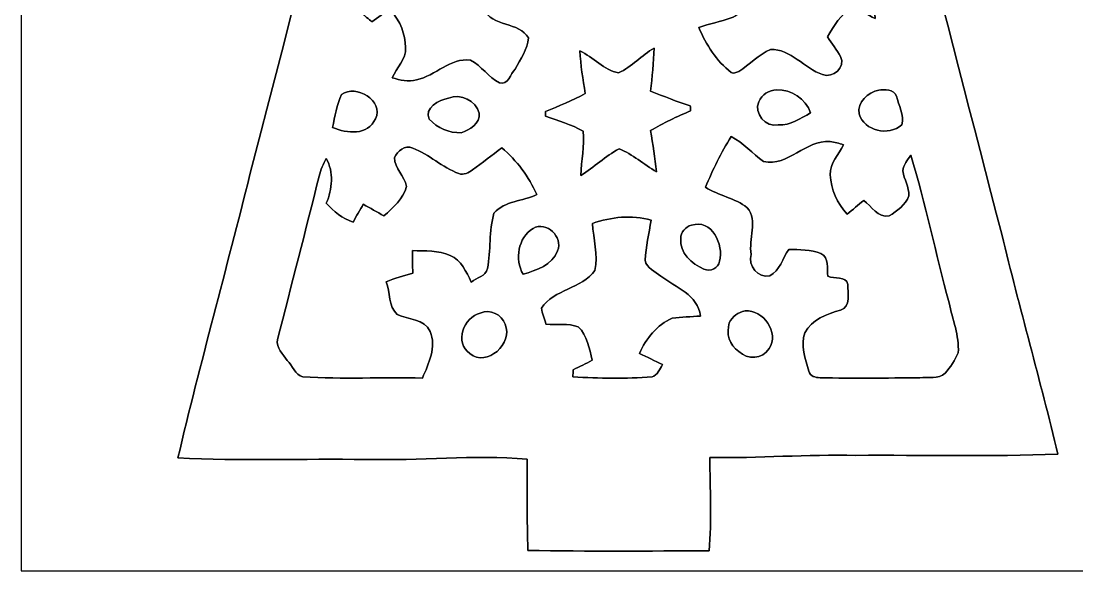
# Model space of a CAD drawing. Header units: centimetres. Extents: x -16.8 to 16.8, y -16.7 to 16.7.
# Drawn here: x -16.77 to 1.92, y -16.67 to -6.93 of the extents above; entities that cross this region are included whole.
import ezdxf

# ---------------------------------------------------------------- set-up
doc = ezdxf.new("R2010")
doc.units = ezdxf.units.CM
doc.header["$MEASUREMENT"] = 0
doc.layers.add('Layer 1', color=7, linetype='Continuous')

msp = doc.modelspace()

# ---------------------------------------------------------------- linework, layer by layer
at = {"layer": 'Layer 1', "color": 7}
for points, knots in [([(-16.77458, 16.66875), (-16.77458, 16.66875), (16.77458, 16.66875), (16.77458, 16.66875), (16.77458, 16.66875), (16.77458, 16.66875), (16.77458, -16.66875), (16.77458, -16.66875), (16.77458, -16.66875), (16.77458, -16.66875), (-16.77458, -16.66875), (-16.77458, -16.66875), (-16.77458, -16.66875), (-16.77458, -16.66875), (-16.77458, 16.66875), (-16.77458, 16.66875), (-16.77458, 16.66875), (-16.77458, 16.66875), (-16.77458, 16.66875), (-16.77458, 16.66875)], [0, 0, 0, 0, 0.16666667, 0.16666667, 0.16666667, 0.16666667, 0.33333333, 0.33333333, 0.33333333, 0.33333333, 0.5, 0.5, 0.5, 0.5, 0.66666667, 0.66666667, 0.66666667, 0.66666667, 1, 1, 1, 1]), ([(-6.23111, 15.51093), (-6.28333, 15.34583), (-6.32495, 15.17756), (-6.36658, 15.00928), (-6.36658, 15.00928), (-8.48431, 6.79132), (-10.60027, -1.42699), (-12.72258, -9.64353), (-12.72258, -9.64353), (-13.14097, -11.31993), (-13.60135, -12.9861), (-13.99858, -14.66779), (-13.99858, -14.66779), (-12.89085, -14.726), (-11.78031, -14.67697), (-10.67153, -14.69425), (-10.67153, -14.69425), (-9.71938, -14.71789), (-8.76723, -14.60676), (-7.81579, -14.6872), (-7.81579, -14.6872), (-7.81332, -15.22624), (-7.81861, -15.76564), (-7.80309, -16.30504), (-7.80309, -16.30504), (-6.73276, -16.32726), (-5.66208, -16.3128), (-4.59176, -16.31456), (-4.59176, -16.31456), (-4.54978, -15.76352), (-4.578, -15.21143), (-4.58011, -14.66003), (-4.58011, -14.66003), (-3.71722, -14.67167), (-2.85609, -14.60288), (-1.99319, -14.62193), (-1.99319, -14.62193), (-0.80151, -14.61135), (0.39123, -14.6491), (1.58221, -14.59971), (1.58221, -14.59971), (1.26718, -13.29655), (0.90452, -12.00467), (0.58632, -10.70187), (0.58632, -10.70187), (-1.45415, -2.80247), (-3.48474, 5.0994), (-5.52097, 12.99986), (-5.52097, 12.99986), (-5.72064, 13.82995), (-5.96759, 14.64874), (-6.14151, 15.48483), (-6.14151, 15.48483), (-6.16409, 15.49153), (-6.20854, 15.50458), (-6.23111, 15.51093), (-6.23111, 15.51093), (-6.23111, 15.51093), (-6.23111, 15.51093), (-6.23111, 15.51093)], [0, 0, 0, 0, 0.0625, 0.0625, 0.0625, 0.0625, 0.125, 0.125, 0.125, 0.125, 0.1875, 0.1875, 0.1875, 0.1875, 0.25, 0.25, 0.25, 0.25, 0.3125, 0.3125, 0.3125, 0.3125, 0.375, 0.375, 0.375, 0.375, 0.4375, 0.4375, 0.4375, 0.4375, 0.5, 0.5, 0.5, 0.5, 0.5625, 0.5625, 0.5625, 0.5625, 0.625, 0.625, 0.625, 0.625, 0.6875, 0.6875, 0.6875, 0.6875, 0.75, 0.75, 0.75, 0.75, 0.8125, 0.8125, 0.8125, 0.8125, 0.875, 0.875, 0.875, 0.875, 1, 1, 1, 1]), ([(-9.912, -3.46992), (-9.84603, -3.51367), (-9.76559, -3.54683), (-9.72185, -3.61668), (-9.72185, -3.61668), (-9.58039, -3.89925), (-9.47984, -4.2104), (-9.47949, -4.52896), (-9.47949, -4.52896), (-9.55358, -4.79531), (-9.84603, -4.88174), (-10.05558, -5.01297), (-10.05558, -5.01297), (-10.23938, -5.11986), (-10.1854, -5.37422), (-10.14024, -5.54708), (-10.14024, -5.54708), (-10.02594, -5.57953), (-9.906, -5.59259), (-9.78888, -5.61375), (-9.78888, -5.61375), (-9.75113, -5.74428), (-9.77865, -5.95947), (-9.61637, -6.01909), (-9.61637, -6.01909), (-9.47914, -6.0766), (-9.27806, -6.13869), (-9.16975, -6.00251), (-9.16975, -6.00251), (-9.07556, -5.87587), (-9.00994, -5.73088), (-8.92951, -5.59576), (-8.92951, -5.59576), (-8.81415, -5.63562), (-8.62224, -5.64444), (-8.5792, -5.79049), (-8.5792, -5.79049), (-8.52946, -6.09494), (-8.59226, -6.40468), (-8.57462, -6.70983), (-8.57462, -6.70983), (-8.44621, -7.03968), (-7.95091, -6.92961), (-7.7911, -7.22348), (-7.7911, -7.22348), (-7.80909, -7.42491), (-7.93609, -7.60166), (-8.02887, -7.77699), (-8.02887, -7.77699), (-8.1086, -7.85812), (-8.15199, -8.06838), (-8.30298, -8.0204), (-8.30298, -8.0204), (-8.50336, -7.92833), (-8.62013, -7.71419), (-8.81768, -7.61718), (-8.81768, -7.61718), (-9.17822, -7.56779), (-9.43539, -7.89834), (-9.77159, -7.96502), (-9.77159, -7.96502), (-9.9187, -8.00629), (-10.06687, -7.97384), (-10.20692, -7.92868), (-10.20692, -7.92868), (-10.12049, -7.75123), (-9.95821, -7.60307), (-9.96738, -7.39069), (-9.96738, -7.39069), (-9.97867, -7.1628), (-10.05558, -6.91938), (-10.22279, -6.75816), (-10.22279, -6.75816), (-10.35826, -6.75605), (-10.45351, -6.87458), (-10.56464, -6.93596), (-10.56464, -6.93596), (-10.6112, -6.89751), (-10.70398, -6.82096), (-10.75055, -6.78251), (-10.75055, -6.78251), (-10.50502, -5.6702), (-10.19669, -4.57271), (-9.912, -3.46992)], [0, 0, 0, 0, 0.04545455, 0.04545455, 0.04545455, 0.04545455, 0.09090909, 0.09090909, 0.09090909, 0.09090909, 0.13636364, 0.13636364, 0.13636364, 0.13636364, 0.18181818, 0.18181818, 0.18181818, 0.18181818, 0.22727273, 0.22727273, 0.22727273, 0.22727273, 0.27272727, 0.27272727, 0.27272727, 0.27272727, 0.31818182, 0.31818182, 0.31818182, 0.31818182, 0.36363636, 0.36363636, 0.36363636, 0.36363636, 0.40909091, 0.40909091, 0.40909091, 0.40909091, 0.45454545, 0.45454545, 0.45454545, 0.45454545, 0.5, 0.5, 0.5, 0.5, 0.54545455, 0.54545455, 0.54545455, 0.54545455, 0.59090909, 0.59090909, 0.59090909, 0.59090909, 0.63636364, 0.63636364, 0.63636364, 0.63636364, 0.68181818, 0.68181818, 0.68181818, 0.68181818, 0.72727273, 0.72727273, 0.72727273, 0.72727273, 0.77272727, 0.77272727, 0.77272727, 0.77272727, 0.81818182, 0.81818182, 0.81818182, 0.81818182, 0.86363636, 0.86363636, 0.86363636, 0.86363636, 0.90909091, 0.90909091, 0.90909091, 0.90909091, 1, 1, 1, 1]), ([(-2.86209, -3.84669), (-2.82575, -3.66501), (-2.63137, -3.60398), (-2.49132, -3.51649), (-2.49132, -3.51649), (-2.23802, -4.42807), (-2.00836, -5.34599), (-1.77835, -6.26357), (-1.77835, -6.26357), (-1.7272, -6.46712), (-1.66123, -6.66997), (-1.65453, -6.88164), (-1.65453, -6.88164), (-1.79211, -6.81955), (-1.91064, -6.71266), (-2.06128, -6.68232), (-2.06128, -6.68232), (-2.26554, -6.80261), (-2.38125, -7.01005), (-2.49731, -7.20725), (-2.49731, -7.20725), (-2.41829, -7.32155), (-2.33751, -7.43338), (-2.2666, -7.55403), (-2.2666, -7.55403), (-2.17558, -7.74806), (-2.40136, -7.93785), (-2.58586, -7.87471), (-2.58586, -7.87471), (-2.91006, -7.76111), (-3.14572, -7.41751), (-3.50802, -7.42703), (-3.50802, -7.42703), (-3.71757, -7.52263), (-3.87491, -7.69937), (-4.07, -7.81826), (-4.07, -7.81826), (-4.1088, -7.83484), (-4.16243, -7.86694), (-4.20088, -7.83519), (-4.20088, -7.83519), (-4.46652, -7.63588), (-4.64361, -7.33954), (-4.7752, -7.03968), (-4.7752, -7.03968), (-4.58823, -6.9723), (-4.39138, -6.93561), (-4.20405, -6.86929), (-4.20405, -6.86929), (-4.09716, -6.83436), (-4.01073, -6.74053), (-3.99556, -6.62764), (-3.99556, -6.62764), (-3.95852, -6.33659), (-3.98851, -6.03885), (-3.91336, -5.7531), (-3.91336, -5.7531), (-3.88056, -5.62187), (-3.75144, -5.55801), (-3.6449, -5.49487), (-3.6449, -5.49487), (-3.55953, -5.63316), (-3.51861, -5.81872), (-3.36656, -5.90479), (-3.36656, -5.90479), (-3.13055, -6.07554), (-2.82116, -6.08542), (-2.54459, -6.03074), (-2.54459, -6.03074), (-2.56893, -5.91926), (-2.5968, -5.80884), (-2.62608, -5.69842), (-2.62608, -5.69842), (-2.49837, -5.63245), (-2.30858, -5.62363), (-2.25072, -5.47335), (-2.25072, -5.47335), (-2.23908, -5.2772), (-2.25601, -5.08141), (-2.30293, -4.89162), (-2.30293, -4.89162), (-2.47191, -4.87116), (-2.69028, -4.90291), (-2.80247, -4.74274), (-2.80247, -4.74274), (-3.042, -4.50144), (-2.93723, -4.13738), (-2.86209, -3.84669)], [0, 0, 0, 0, 0.04347826, 0.04347826, 0.04347826, 0.04347826, 0.08695652, 0.08695652, 0.08695652, 0.08695652, 0.13043478, 0.13043478, 0.13043478, 0.13043478, 0.17391304, 0.17391304, 0.17391304, 0.17391304, 0.2173913, 0.2173913, 0.2173913, 0.2173913, 0.26086957, 0.26086957, 0.26086957, 0.26086957, 0.30434783, 0.30434783, 0.30434783, 0.30434783, 0.34782609, 0.34782609, 0.34782609, 0.34782609, 0.39130435, 0.39130435, 0.39130435, 0.39130435, 0.43478261, 0.43478261, 0.43478261, 0.43478261, 0.47826087, 0.47826087, 0.47826087, 0.47826087, 0.52173913, 0.52173913, 0.52173913, 0.52173913, 0.56521739, 0.56521739, 0.56521739, 0.56521739, 0.60869565, 0.60869565, 0.60869565, 0.60869565, 0.65217391, 0.65217391, 0.65217391, 0.65217391, 0.69565217, 0.69565217, 0.69565217, 0.69565217, 0.73913043, 0.73913043, 0.73913043, 0.73913043, 0.7826087, 0.7826087, 0.7826087, 0.7826087, 0.82608696, 0.82608696, 0.82608696, 0.82608696, 0.86956522, 0.86956522, 0.86956522, 0.86956522, 0.91304348, 0.91304348, 0.91304348, 0.91304348, 1, 1, 1, 1]), ([(-6.19619, -7.8419), (-5.96194, -7.73818), (-5.78697, -7.53075), (-5.56507, -7.40304), (-5.56507, -7.40304), (-5.58094, -7.65845), (-5.6007, -7.91422), (-5.62857, -8.16892), (-5.62857, -8.16892), (-5.39644, -8.25853), (-5.16467, -8.35237), (-4.92654, -8.42716), (-4.92654, -8.42716), (-4.92548, -8.44938), (-4.92301, -8.49348), (-4.9216, -8.5157), (-4.9216, -8.5157), (-5.16361, -8.62013), (-5.4035, -8.73054), (-5.62963, -8.86672), (-5.62963, -8.86672), (-5.588, -9.10837), (-5.54955, -9.35108), (-5.52521, -9.59591), (-5.52521, -9.59591), (-5.74816, -9.46609), (-5.94678, -9.28229), (-6.18878, -9.19057), (-6.18878, -9.19057), (-6.43079, -9.32039), (-6.63222, -9.51159), (-6.86294, -9.65976), (-6.86294, -9.65976), (-6.85835, -9.398), (-6.79626, -9.138), (-6.82519, -8.87624), (-6.82519, -8.87624), (-7.03298, -8.757), (-7.26722, -8.69244), (-7.49194, -8.61236), (-7.49194, -8.61236), (-7.49229, -8.5912), (-7.49265, -8.54922), (-7.493, -8.52805), (-7.493, -8.52805), (-7.25276, -8.43174), (-7.01358, -8.3312), (-6.78603, -8.20773), (-6.78603, -8.20773), (-6.82625, -7.95726), (-6.86964, -7.70643), (-6.88022, -7.45314), (-6.88022, -7.45314), (-6.64528, -7.56391), (-6.45583, -7.79815), (-6.19619, -7.8419)], [0, 0, 0, 0, 0.06666667, 0.06666667, 0.06666667, 0.06666667, 0.13333333, 0.13333333, 0.13333333, 0.13333333, 0.2, 0.2, 0.2, 0.2, 0.26666667, 0.26666667, 0.26666667, 0.26666667, 0.33333333, 0.33333333, 0.33333333, 0.33333333, 0.4, 0.4, 0.4, 0.4, 0.46666667, 0.46666667, 0.46666667, 0.46666667, 0.53333333, 0.53333333, 0.53333333, 0.53333333, 0.6, 0.6, 0.6, 0.6, 0.66666667, 0.66666667, 0.66666667, 0.66666667, 0.73333333, 0.73333333, 0.73333333, 0.73333333, 0.8, 0.8, 0.8, 0.8, 0.86666667, 0.86666667, 0.86666667, 0.86666667, 1, 1, 1, 1]), ([(-11.10121, -8.22889), (-10.8525, -8.03522), (-10.34274, -8.33931), (-10.49937, -8.65505), (-10.49937, -8.65505), (-10.63625, -8.95526), (-11.00561, -8.92175), (-11.2589, -8.81204), (-11.2589, -8.81204), (-11.22221, -8.61519), (-11.18941, -8.40811), (-11.10121, -8.22889)], [0, 0, 0, 0, 0.25, 0.25, 0.25, 0.25, 0.5, 0.5, 0.5, 0.5, 1, 1, 1, 1]), ([(-9.20997, -8.28957), (-8.98984, -8.20279), (-8.72561, -8.33402), (-8.66316, -8.55874), (-8.66316, -8.55874), (-8.64482, -8.74077), (-8.83356, -8.85578), (-8.98313, -8.90305), (-8.98313, -8.90305), (-9.1948, -8.91328), (-9.40717, -8.81909), (-9.54723, -8.66387), (-9.54723, -8.66387), (-9.646, -8.46667), (-9.37189, -8.32097), (-9.20997, -8.28957)], [0, 0, 0, 0, 0.2, 0.2, 0.2, 0.2, 0.4, 0.4, 0.4, 0.4, 0.6, 0.6, 0.6, 0.6, 1, 1, 1, 1]), ([(-3.71228, -8.35484), (-3.66607, -8.22537), (-3.52989, -8.15375), (-3.39972, -8.14176), (-3.39972, -8.14176), (-3.13902, -8.13929), (-2.88255, -8.30121), (-2.79718, -8.55274), (-2.79718, -8.55274), (-2.97639, -8.64764), (-3.15383, -8.77852), (-3.36903, -8.76441), (-3.36903, -8.76441), (-3.5874, -8.81556), (-3.80929, -8.55804), (-3.71228, -8.35484)], [0, 0, 0, 0, 0.2, 0.2, 0.2, 0.2, 0.4, 0.4, 0.4, 0.4, 0.6, 0.6, 0.6, 0.6, 1, 1, 1, 1]), ([(-1.59068, -8.14776), (-1.49225, -8.14141), (-1.31621, -8.128), (-1.27706, -8.25429), (-1.27706, -8.25429), (-1.23613, -8.41693), (-1.13665, -8.58873), (-1.18357, -8.76088), (-1.18357, -8.76088), (-1.41464, -8.97678), (-1.84926, -8.87166), (-1.93851, -8.56827), (-1.93851, -8.56827), (-1.97803, -8.3566), (-1.77976, -8.19079), (-1.59068, -8.14776)], [0, 0, 0, 0, 0.2, 0.2, 0.2, 0.2, 0.4, 0.4, 0.4, 0.4, 0.6, 0.6, 0.6, 0.6, 1, 1, 1, 1]), ([(-10.16564, -9.34473), (-10.10426, -9.2329), (-9.98538, -9.11225), (-9.84109, -9.1754), (-9.84109, -9.1754), (-9.55005, -9.28934), (-9.31863, -9.51689), (-9.02547, -9.62766), (-9.02547, -9.62766), (-8.93904, -9.66188), (-8.85261, -9.6079), (-8.7817, -9.56275), (-8.7817, -9.56275), (-8.60601, -9.43539), (-8.43598, -9.30099), (-8.26276, -9.17116), (-8.26276, -9.17116), (-7.99783, -9.39588), (-7.78581, -9.68234), (-7.64469, -10.00019), (-7.64469, -10.00019), (-7.89199, -10.12049), (-8.21231, -10.10885), (-8.40281, -10.32792), (-8.40281, -10.32792), (-8.49524, -10.64472), (-8.45361, -10.98762), (-8.51958, -11.31041), (-8.51958, -11.31041), (-8.54498, -11.45046), (-8.71149, -11.47374), (-8.80533, -11.54994), (-8.80533, -11.54994), (-8.89353, -11.3725), (-8.98031, -11.16118), (-9.17646, -11.0804), (-9.17646, -11.0804), (-9.38495, -10.98444), (-9.62096, -11.00349), (-9.84391, -10.99044), (-9.84391, -10.99044), (-9.84356, -11.12379), (-9.8425, -11.25784), (-9.84179, -11.3919), (-9.84179, -11.3919), (-9.99984, -11.43706), (-10.15965, -11.47904), (-10.30993, -11.54712), (-10.30993, -11.54712), (-10.24184, -11.72951), (-10.27324, -11.98174), (-10.1159, -12.12215), (-10.1159, -12.12215), (-9.92188, -12.22093), (-9.63648, -12.19588), (-9.53276, -12.42624), (-9.53276, -12.42624), (-9.41458, -12.69859), (-9.56169, -12.99527), (-9.66788, -13.25069), (-9.66788, -13.25069), (-10.37414, -13.23305), (-11.08181, -13.27609), (-11.78666, -13.22881), (-11.78666, -13.22881), (-11.92283, -13.19001), (-11.97434, -13.03373), (-12.06359, -12.94059), (-12.06359, -12.94059), (-12.13273, -12.827), (-12.26538, -12.71446), (-12.23433, -12.56736), (-12.23433, -12.56736), (-11.98563, -11.60286), (-11.7408, -10.63696), (-11.49773, -9.67105), (-11.49773, -9.67105), (-11.47022, -9.56134), (-11.42577, -9.45691), (-11.37144, -9.35778), (-11.37144, -9.35778), (-11.23562, -9.60296), (-11.2649, -9.90247), (-11.37144, -10.15365), (-11.37144, -10.15365), (-11.23774, -10.29582), (-11.08745, -10.42846), (-10.89731, -10.48597), (-10.89731, -10.48597), (-10.83698, -10.38049), (-10.77807, -10.27501), (-10.71598, -10.17094), (-10.71598, -10.17094), (-10.59498, -10.24008), (-10.47327, -10.30852), (-10.35121, -10.37696), (-10.35121, -10.37696), (-10.18575, -10.23408), (-10.01113, -10.07181), (-9.94939, -9.85449), (-9.94939, -9.85449), (-9.9889, -9.67105), (-10.15824, -9.53911), (-10.16564, -9.34473)], [0, 0, 0, 0, 0.03703704, 0.03703704, 0.03703704, 0.03703704, 0.07407407, 0.07407407, 0.07407407, 0.07407407, 0.11111111, 0.11111111, 0.11111111, 0.11111111, 0.14814815, 0.14814815, 0.14814815, 0.14814815, 0.18518519, 0.18518519, 0.18518519, 0.18518519, 0.22222222, 0.22222222, 0.22222222, 0.22222222, 0.25925926, 0.25925926, 0.25925926, 0.25925926, 0.2962963, 0.2962963, 0.2962963, 0.2962963, 0.33333333, 0.33333333, 0.33333333, 0.33333333, 0.37037037, 0.37037037, 0.37037037, 0.37037037, 0.40740741, 0.40740741, 0.40740741, 0.40740741, 0.44444444, 0.44444444, 0.44444444, 0.44444444, 0.48148148, 0.48148148, 0.48148148, 0.48148148, 0.51851852, 0.51851852, 0.51851852, 0.51851852, 0.55555556, 0.55555556, 0.55555556, 0.55555556, 0.59259259, 0.59259259, 0.59259259, 0.59259259, 0.62962963, 0.62962963, 0.62962963, 0.62962963, 0.66666667, 0.66666667, 0.66666667, 0.66666667, 0.7037037, 0.7037037, 0.7037037, 0.7037037, 0.74074074, 0.74074074, 0.74074074, 0.74074074, 0.77777778, 0.77777778, 0.77777778, 0.77777778, 0.81481481, 0.81481481, 0.81481481, 0.81481481, 0.85185185, 0.85185185, 0.85185185, 0.85185185, 0.88888889, 0.88888889, 0.88888889, 0.88888889, 0.92592593, 0.92592593, 0.92592593, 0.92592593, 1, 1, 1, 1]), ([(-4.20405, -8.97326), (-3.98286, -9.07909), (-3.8287, -9.27911), (-3.62797, -9.41317), (-3.62797, -9.41317), (-3.18805, -9.50948), (-2.88643, -9.02194), (-2.45181, -9.0618), (-2.45181, -9.0618), (-2.36996, -9.06463), (-2.2927, -9.09391), (-2.21474, -9.11578), (-2.21474, -9.11578), (-2.29517, -9.29322), (-2.46027, -9.43857), (-2.44934, -9.64882), (-2.44934, -9.64882), (-2.44158, -9.91059), (-2.32093, -10.15294), (-2.14983, -10.34627), (-2.14983, -10.34627), (-2.05034, -10.26689), (-1.95368, -10.18469), (-1.85632, -10.10285), (-1.85632, -10.10285), (-1.71768, -10.20657), (-1.61149, -10.41365), (-1.40653, -10.37766), (-1.40653, -10.37766), (-1.26647, -10.29088), (-1.1176, -10.18152), (-1.05622, -10.02206), (-1.05622, -10.02206), (-1.04775, -9.86331), (-1.14335, -9.73067), (-1.16487, -9.57933), (-1.16487, -9.57933), (-1.1557, -9.47279), (-1.07985, -9.38847), (-1.02341, -9.3031), (-1.02341, -9.3031), (-0.75812, -10.16282), (-0.57997, -11.04794), (-0.34608, -11.91719), (-0.34608, -11.91719), (-0.28434, -12.20964), (-0.16193, -12.49998), (-0.18344, -12.80407), (-0.18344, -12.80407), (-0.2413, -12.93495), (-0.31997, -13.06019), (-0.41698, -13.16637), (-0.41698, -13.16637), (-0.53164, -13.2842), (-0.72073, -13.21999), (-0.86325, -13.24786), (-0.86325, -13.24786), (-1.45239, -13.25033), (-2.04153, -13.25704), (-2.63031, -13.24575), (-2.63031, -13.24575), (-2.71039, -13.24504), (-2.80599, -13.21823), (-2.82963, -13.13145), (-2.82963, -13.13145), (-2.89031, -12.9159), (-2.97744, -12.67143), (-2.89772, -12.44776), (-2.89772, -12.44776), (-2.77636, -12.21211), (-2.50613, -12.11333), (-2.2666, -12.04666), (-2.2666, -12.04666), (-2.07398, -11.99515), (-2.14383, -11.73515), (-2.13642, -11.59334), (-2.13642, -11.59334), (-2.16253, -11.43212), (-2.38443, -11.50197), (-2.48955, -11.44834), (-2.48955, -11.44834), (-2.51319, -11.32099), (-2.45816, -11.10968), (-2.61479, -11.04653), (-2.61479, -11.04653), (-2.79471, -10.97668), (-2.99332, -10.96998), (-3.18417, -10.97456), (-3.18417, -10.97456), (-3.29318, -11.12308), (-3.33728, -11.35415), (-3.52143, -11.43706), (-3.52143, -11.43706), (-3.72921, -11.49138), (-3.90878, -11.25784), (-3.85057, -11.05923), (-3.85057, -11.05923), (-3.89361, -10.789), (-3.73027, -10.46339), (-3.91724, -10.23267), (-3.91724, -10.23267), (-4.13526, -10.06228), (-4.42595, -10.01889), (-4.65808, -9.86931), (-4.65808, -9.86931), (-4.52861, -9.55992), (-4.38185, -9.25759), (-4.20405, -8.97326)], [0, 0, 0, 0, 0.03571429, 0.03571429, 0.03571429, 0.03571429, 0.07142857, 0.07142857, 0.07142857, 0.07142857, 0.10714286, 0.10714286, 0.10714286, 0.10714286, 0.14285714, 0.14285714, 0.14285714, 0.14285714, 0.17857143, 0.17857143, 0.17857143, 0.17857143, 0.21428571, 0.21428571, 0.21428571, 0.21428571, 0.25, 0.25, 0.25, 0.25, 0.28571429, 0.28571429, 0.28571429, 0.28571429, 0.32142857, 0.32142857, 0.32142857, 0.32142857, 0.35714286, 0.35714286, 0.35714286, 0.35714286, 0.39285714, 0.39285714, 0.39285714, 0.39285714, 0.42857143, 0.42857143, 0.42857143, 0.42857143, 0.46428571, 0.46428571, 0.46428571, 0.46428571, 0.5, 0.5, 0.5, 0.5, 0.53571429, 0.53571429, 0.53571429, 0.53571429, 0.57142857, 0.57142857, 0.57142857, 0.57142857, 0.60714286, 0.60714286, 0.60714286, 0.60714286, 0.64285714, 0.64285714, 0.64285714, 0.64285714, 0.67857143, 0.67857143, 0.67857143, 0.67857143, 0.71428571, 0.71428571, 0.71428571, 0.71428571, 0.75, 0.75, 0.75, 0.75, 0.78571429, 0.78571429, 0.78571429, 0.78571429, 0.82142857, 0.82142857, 0.82142857, 0.82142857, 0.85714286, 0.85714286, 0.85714286, 0.85714286, 0.89285714, 0.89285714, 0.89285714, 0.89285714, 0.92857143, 0.92857143, 0.92857143, 0.92857143, 1, 1, 1, 1]), ([(-7.71031, -10.59815), (-7.46866, -10.46515), (-7.1755, -10.75337), (-7.27675, -10.99397), (-7.27675, -10.99397), (-7.36318, -11.2522), (-7.65669, -11.33863), (-7.88776, -11.41236), (-7.88776, -11.41236), (-8.03522, -11.14107), (-7.97983, -10.77383), (-7.71031, -10.59815)], [0, 0, 0, 0, 0.25, 0.25, 0.25, 0.25, 0.5, 0.5, 0.5, 0.5, 1, 1, 1, 1]), ([(-6.65939, -10.50996), (-6.32848, -10.3946), (-5.96336, -10.35897), (-5.62222, -10.45316), (-5.62222, -10.45316), (-5.65609, -10.68917), (-5.71712, -10.92306), (-5.72382, -11.16259), (-5.72382, -11.16259), (-5.70689, -11.30688), (-5.54567, -11.36156), (-5.44865, -11.44411), (-5.44865, -11.44411), (-5.18407, -11.64237), (-4.79496, -11.77396), (-4.74733, -12.15214), (-4.74733, -12.15214), (-4.91455, -12.16519), (-5.08212, -12.16942), (-5.24792, -12.19165), (-5.24792, -12.19165), (-5.51815, -12.30736), (-5.70865, -12.55219), (-5.82754, -12.81465), (-5.82754, -12.81465), (-5.69207, -12.88274), (-5.55343, -12.94377), (-5.41831, -13.01291), (-5.41831, -13.01291), (-5.46911, -13.09194), (-5.5058, -13.19989), (-5.60423, -13.23128), (-5.60423, -13.23128), (-6.06989, -13.26339), (-6.53874, -13.25915), (-7.0044, -13.22952), (-7.0044, -13.22952), (-7.0037, -13.19777), (-7.00229, -13.13462), (-7.00123, -13.10287), (-7.00123, -13.10287), (-6.88763, -13.04925), (-6.77369, -12.99563), (-6.66397, -12.93424), (-6.66397, -12.93424), (-6.71477, -12.73034), (-6.74829, -12.49504), (-6.91056, -12.3444), (-6.91056, -12.3444), (-7.09013, -12.27526), (-7.29333, -12.31336), (-7.48171, -12.29889), (-7.48171, -12.29889), (-7.50958, -12.20364), (-7.54733, -12.11086), (-7.56285, -12.01314), (-7.56285, -12.01314), (-7.34236, -11.67306), (-6.84495, -11.67236), (-6.61423, -11.34286), (-6.61423, -11.34286), (-6.56026, -11.06805), (-6.64245, -10.78618), (-6.65939, -10.50996)], [0, 0, 0, 0, 0.05882353, 0.05882353, 0.05882353, 0.05882353, 0.11764706, 0.11764706, 0.11764706, 0.11764706, 0.17647059, 0.17647059, 0.17647059, 0.17647059, 0.23529412, 0.23529412, 0.23529412, 0.23529412, 0.29411765, 0.29411765, 0.29411765, 0.29411765, 0.35294118, 0.35294118, 0.35294118, 0.35294118, 0.41176471, 0.41176471, 0.41176471, 0.41176471, 0.47058824, 0.47058824, 0.47058824, 0.47058824, 0.52941176, 0.52941176, 0.52941176, 0.52941176, 0.58823529, 0.58823529, 0.58823529, 0.58823529, 0.64705882, 0.64705882, 0.64705882, 0.64705882, 0.70588235, 0.70588235, 0.70588235, 0.70588235, 0.76470588, 0.76470588, 0.76470588, 0.76470588, 0.82352941, 0.82352941, 0.82352941, 0.82352941, 0.88235294, 0.88235294, 0.88235294, 0.88235294, 1, 1, 1, 1]), ([(-4.90714, -10.54276), (-4.54625, -10.42423), (-4.32964, -10.88849), (-4.40866, -11.18059), (-4.40866, -11.18059), (-4.42666, -11.30617), (-4.57447, -11.37638), (-4.68559, -11.31887), (-4.68559, -11.31887), (-4.90008, -11.22645), (-5.12163, -11.03595), (-5.09693, -10.77701), (-5.09693, -10.77701), (-5.09376, -10.66906), (-5.01086, -10.56993), (-4.90714, -10.54276)], [0, 0, 0, 0, 0.2, 0.2, 0.2, 0.2, 0.4, 0.4, 0.4, 0.4, 0.6, 0.6, 0.6, 0.6, 1, 1, 1, 1]), ([(-8.64482, -12.10028), (-8.46561, -12.01914), (-8.26911, -12.12709), (-8.20455, -12.29783), (-8.20455, -12.29783), (-8.05886, -12.63332), (-8.52664, -13.06971), (-8.82932, -12.81536), (-8.82932, -12.81536), (-9.11472, -12.62944), (-8.93904, -12.17048), (-8.64482, -12.10028)], [0, 0, 0, 0, 0.25, 0.25, 0.25, 0.25, 0.5, 0.5, 0.5, 0.5, 1, 1, 1, 1]), ([(-3.95676, -12.06006), (-3.63573, -12.03184), (-3.34504, -12.44671), (-3.53166, -12.73034), (-3.53166, -12.73034), (-3.64314, -12.91484), (-3.91936, -12.93072), (-4.06541, -12.77832), (-4.06541, -12.77832), (-4.23721, -12.67566), (-4.29542, -12.45517), (-4.23616, -12.27208), (-4.23616, -12.27208), (-4.1843, -12.16166), (-4.07529, -12.0837), (-3.95676, -12.06006)], [0, 0, 0, 0, 0.2, 0.2, 0.2, 0.2, 0.4, 0.4, 0.4, 0.4, 0.6, 0.6, 0.6, 0.6, 1, 1, 1, 1])]:
    msp.add_open_spline(points, degree=3, knots=knots, dxfattribs=at)
at = {"layer": 'Layer 1', "color": 251}
for points, knots in [([(-6.23111, 15.51093), (-6.20854, 15.50458), (-6.16409, 15.49153), (-6.14151, 15.48483), (-6.14151, 15.48483), (-5.96759, 14.64874), (-5.72064, 13.82995), (-5.52097, 12.99986), (-5.52097, 12.99986), (-3.48474, 5.0994), (-1.45415, -2.80247), (0.58632, -10.70187), (0.58632, -10.70187), (0.90452, -12.00467), (1.26718, -13.29655), (1.58221, -14.59971), (1.58221, -14.59971), (0.39123, -14.6491), (-0.80151, -14.61135), (-1.99319, -14.62193), (-1.99319, -14.62193), (-2.85609, -14.60288), (-3.71722, -14.67167), (-4.58011, -14.66003), (-4.58011, -14.66003), (-4.578, -15.21143), (-4.54978, -15.76352), (-4.59176, -16.31456), (-4.59176, -16.31456), (-5.66208, -16.3128), (-6.73276, -16.32726), (-7.80309, -16.30504), (-7.80309, -16.30504), (-7.81861, -15.76564), (-7.81332, -15.22624), (-7.81579, -14.6872), (-7.81579, -14.6872), (-8.76723, -14.60676), (-9.71938, -14.71789), (-10.67153, -14.69425), (-10.67153, -14.69425), (-11.78031, -14.67697), (-12.89085, -14.726), (-13.99858, -14.66779), (-13.99858, -14.66779), (-13.60135, -12.9861), (-13.14097, -11.31993), (-12.72258, -9.64353), (-12.72258, -9.64353), (-10.60027, -1.42699), (-8.48431, 6.79132), (-6.36658, 15.00928), (-6.36658, 15.00928), (-6.32495, 15.17756), (-6.28333, 15.34583), (-6.23111, 15.51093), (-6.23111, 15.51093), (-6.23111, 15.51093), (-6.23111, 15.51093), (-6.23111, 15.51093)], [0, 0, 0, 0, 0.0625, 0.0625, 0.0625, 0.0625, 0.125, 0.125, 0.125, 0.125, 0.1875, 0.1875, 0.1875, 0.1875, 0.25, 0.25, 0.25, 0.25, 0.3125, 0.3125, 0.3125, 0.3125, 0.375, 0.375, 0.375, 0.375, 0.4375, 0.4375, 0.4375, 0.4375, 0.5, 0.5, 0.5, 0.5, 0.5625, 0.5625, 0.5625, 0.5625, 0.625, 0.625, 0.625, 0.625, 0.6875, 0.6875, 0.6875, 0.6875, 0.75, 0.75, 0.75, 0.75, 0.8125, 0.8125, 0.8125, 0.8125, 0.875, 0.875, 0.875, 0.875, 1, 1, 1, 1]), ([(-9.912, -3.46992), (-10.19669, -4.57271), (-10.50502, -5.6702), (-10.75055, -6.78251), (-10.75055, -6.78251), (-10.70398, -6.82096), (-10.6112, -6.89751), (-10.56464, -6.93596), (-10.56464, -6.93596), (-10.45351, -6.87458), (-10.35826, -6.75605), (-10.22279, -6.75816), (-10.22279, -6.75816), (-10.05558, -6.91938), (-9.97867, -7.1628), (-9.96738, -7.39069), (-9.96738, -7.39069), (-9.95821, -7.60307), (-10.12049, -7.75123), (-10.20692, -7.92868), (-10.20692, -7.92868), (-10.06687, -7.97384), (-9.9187, -8.00629), (-9.77159, -7.96502), (-9.77159, -7.96502), (-9.43539, -7.89834), (-9.17822, -7.56779), (-8.81768, -7.61718), (-8.81768, -7.61718), (-8.62013, -7.71419), (-8.50336, -7.92833), (-8.30298, -8.0204), (-8.30298, -8.0204), (-8.15199, -8.06838), (-8.1086, -7.85812), (-8.02887, -7.77699), (-8.02887, -7.77699), (-7.93609, -7.60166), (-7.80909, -7.42491), (-7.7911, -7.22348), (-7.7911, -7.22348), (-7.95091, -6.92961), (-8.44621, -7.03968), (-8.57462, -6.70983), (-8.57462, -6.70983), (-8.59226, -6.40468), (-8.52946, -6.09494), (-8.5792, -5.79049), (-8.5792, -5.79049), (-8.62224, -5.64444), (-8.81415, -5.63562), (-8.92951, -5.59576), (-8.92951, -5.59576), (-9.00994, -5.73088), (-9.07556, -5.87587), (-9.16975, -6.00251), (-9.16975, -6.00251), (-9.27806, -6.13869), (-9.47914, -6.0766), (-9.61637, -6.01909), (-9.61637, -6.01909), (-9.77865, -5.95947), (-9.75113, -5.74428), (-9.78888, -5.61375), (-9.78888, -5.61375), (-9.906, -5.59259), (-10.02594, -5.57953), (-10.14024, -5.54708), (-10.14024, -5.54708), (-10.1854, -5.37422), (-10.23938, -5.11986), (-10.05558, -5.01297), (-10.05558, -5.01297), (-9.84603, -4.88174), (-9.55358, -4.79531), (-9.47949, -4.52896), (-9.47949, -4.52896), (-9.47984, -4.2104), (-9.58039, -3.89925), (-9.72185, -3.61668), (-9.72185, -3.61668), (-9.76559, -3.54683), (-9.84603, -3.51367), (-9.912, -3.46992), (-9.912, -3.46992), (-9.912, -3.46992), (-9.912, -3.46992), (-9.912, -3.46992)], [0, 0, 0, 0, 0.04347826, 0.04347826, 0.04347826, 0.04347826, 0.08695652, 0.08695652, 0.08695652, 0.08695652, 0.13043478, 0.13043478, 0.13043478, 0.13043478, 0.17391304, 0.17391304, 0.17391304, 0.17391304, 0.2173913, 0.2173913, 0.2173913, 0.2173913, 0.26086957, 0.26086957, 0.26086957, 0.26086957, 0.30434783, 0.30434783, 0.30434783, 0.30434783, 0.34782609, 0.34782609, 0.34782609, 0.34782609, 0.39130435, 0.39130435, 0.39130435, 0.39130435, 0.43478261, 0.43478261, 0.43478261, 0.43478261, 0.47826087, 0.47826087, 0.47826087, 0.47826087, 0.52173913, 0.52173913, 0.52173913, 0.52173913, 0.56521739, 0.56521739, 0.56521739, 0.56521739, 0.60869565, 0.60869565, 0.60869565, 0.60869565, 0.65217391, 0.65217391, 0.65217391, 0.65217391, 0.69565217, 0.69565217, 0.69565217, 0.69565217, 0.73913043, 0.73913043, 0.73913043, 0.73913043, 0.7826087, 0.7826087, 0.7826087, 0.7826087, 0.82608696, 0.82608696, 0.82608696, 0.82608696, 0.86956522, 0.86956522, 0.86956522, 0.86956522, 0.91304348, 0.91304348, 0.91304348, 0.91304348, 1, 1, 1, 1]), ([(-2.86209, -3.84669), (-2.93723, -4.13738), (-3.042, -4.50144), (-2.80247, -4.74274), (-2.80247, -4.74274), (-2.69028, -4.90291), (-2.47191, -4.87116), (-2.30293, -4.89162), (-2.30293, -4.89162), (-2.25601, -5.08141), (-2.23908, -5.2772), (-2.25072, -5.47335), (-2.25072, -5.47335), (-2.30858, -5.62363), (-2.49837, -5.63245), (-2.62608, -5.69842), (-2.62608, -5.69842), (-2.5968, -5.80884), (-2.56893, -5.91926), (-2.54459, -6.03074), (-2.54459, -6.03074), (-2.82116, -6.08542), (-3.13055, -6.07554), (-3.36656, -5.90479), (-3.36656, -5.90479), (-3.51861, -5.81872), (-3.55953, -5.63316), (-3.6449, -5.49487), (-3.6449, -5.49487), (-3.75144, -5.55801), (-3.88056, -5.62187), (-3.91336, -5.7531), (-3.91336, -5.7531), (-3.98851, -6.03885), (-3.95852, -6.33659), (-3.99556, -6.62764), (-3.99556, -6.62764), (-4.01073, -6.74053), (-4.09716, -6.83436), (-4.20405, -6.86929), (-4.20405, -6.86929), (-4.39138, -6.93561), (-4.58823, -6.9723), (-4.7752, -7.03968), (-4.7752, -7.03968), (-4.64361, -7.33954), (-4.46652, -7.63588), (-4.20088, -7.83519), (-4.20088, -7.83519), (-4.16243, -7.86694), (-4.1088, -7.83484), (-4.07, -7.81826), (-4.07, -7.81826), (-3.87491, -7.69937), (-3.71757, -7.52263), (-3.50802, -7.42703), (-3.50802, -7.42703), (-3.14572, -7.41751), (-2.91006, -7.76111), (-2.58586, -7.87471), (-2.58586, -7.87471), (-2.40136, -7.93785), (-2.17558, -7.74806), (-2.2666, -7.55403), (-2.2666, -7.55403), (-2.33751, -7.43338), (-2.41829, -7.32155), (-2.49731, -7.20725), (-2.49731, -7.20725), (-2.38125, -7.01005), (-2.26554, -6.80261), (-2.06128, -6.68232), (-2.06128, -6.68232), (-1.91064, -6.71266), (-1.79211, -6.81955), (-1.65453, -6.88164), (-1.65453, -6.88164), (-1.66123, -6.66997), (-1.7272, -6.46712), (-1.77835, -6.26357), (-1.77835, -6.26357), (-2.00836, -5.34599), (-2.23802, -4.42807), (-2.49132, -3.51649), (-2.49132, -3.51649), (-2.63137, -3.60398), (-2.82575, -3.66501), (-2.86209, -3.84669), (-2.86209, -3.84669), (-2.86209, -3.84669), (-2.86209, -3.84669), (-2.86209, -3.84669)], [0, 0, 0, 0, 0.04166667, 0.04166667, 0.04166667, 0.04166667, 0.08333333, 0.08333333, 0.08333333, 0.08333333, 0.125, 0.125, 0.125, 0.125, 0.16666667, 0.16666667, 0.16666667, 0.16666667, 0.20833333, 0.20833333, 0.20833333, 0.20833333, 0.25, 0.25, 0.25, 0.25, 0.29166667, 0.29166667, 0.29166667, 0.29166667, 0.33333333, 0.33333333, 0.33333333, 0.33333333, 0.375, 0.375, 0.375, 0.375, 0.41666667, 0.41666667, 0.41666667, 0.41666667, 0.45833333, 0.45833333, 0.45833333, 0.45833333, 0.5, 0.5, 0.5, 0.5, 0.54166667, 0.54166667, 0.54166667, 0.54166667, 0.58333333, 0.58333333, 0.58333333, 0.58333333, 0.625, 0.625, 0.625, 0.625, 0.66666667, 0.66666667, 0.66666667, 0.66666667, 0.70833333, 0.70833333, 0.70833333, 0.70833333, 0.75, 0.75, 0.75, 0.75, 0.79166667, 0.79166667, 0.79166667, 0.79166667, 0.83333333, 0.83333333, 0.83333333, 0.83333333, 0.875, 0.875, 0.875, 0.875, 0.91666667, 0.91666667, 0.91666667, 0.91666667, 1, 1, 1, 1]), ([(-6.19619, -7.8419), (-6.45583, -7.79815), (-6.64528, -7.56391), (-6.88022, -7.45314), (-6.88022, -7.45314), (-6.86964, -7.70643), (-6.82625, -7.95726), (-6.78603, -8.20773), (-6.78603, -8.20773), (-7.01358, -8.3312), (-7.25276, -8.43174), (-7.493, -8.52805), (-7.493, -8.52805), (-7.49265, -8.54922), (-7.49229, -8.5912), (-7.49194, -8.61236), (-7.49194, -8.61236), (-7.26722, -8.69244), (-7.03298, -8.757), (-6.82519, -8.87624), (-6.82519, -8.87624), (-6.79626, -9.138), (-6.85835, -9.398), (-6.86294, -9.65976), (-6.86294, -9.65976), (-6.63222, -9.51159), (-6.43079, -9.32039), (-6.18878, -9.19057), (-6.18878, -9.19057), (-5.94678, -9.28229), (-5.74816, -9.46609), (-5.52521, -9.59591), (-5.52521, -9.59591), (-5.54955, -9.35108), (-5.588, -9.10837), (-5.62963, -8.86672), (-5.62963, -8.86672), (-5.4035, -8.73054), (-5.16361, -8.62013), (-4.9216, -8.5157), (-4.9216, -8.5157), (-4.92301, -8.49348), (-4.92548, -8.44938), (-4.92654, -8.42716), (-4.92654, -8.42716), (-5.16467, -8.35237), (-5.39644, -8.25853), (-5.62857, -8.16892), (-5.62857, -8.16892), (-5.6007, -7.91422), (-5.58094, -7.65845), (-5.56507, -7.40304), (-5.56507, -7.40304), (-5.78697, -7.53075), (-5.96194, -7.73818), (-6.19619, -7.8419), (-6.19619, -7.8419), (-6.19619, -7.8419), (-6.19619, -7.8419), (-6.19619, -7.8419)], [0, 0, 0, 0, 0.0625, 0.0625, 0.0625, 0.0625, 0.125, 0.125, 0.125, 0.125, 0.1875, 0.1875, 0.1875, 0.1875, 0.25, 0.25, 0.25, 0.25, 0.3125, 0.3125, 0.3125, 0.3125, 0.375, 0.375, 0.375, 0.375, 0.4375, 0.4375, 0.4375, 0.4375, 0.5, 0.5, 0.5, 0.5, 0.5625, 0.5625, 0.5625, 0.5625, 0.625, 0.625, 0.625, 0.625, 0.6875, 0.6875, 0.6875, 0.6875, 0.75, 0.75, 0.75, 0.75, 0.8125, 0.8125, 0.8125, 0.8125, 0.875, 0.875, 0.875, 0.875, 1, 1, 1, 1]), ([(-11.10121, -8.22889), (-11.18941, -8.40811), (-11.22221, -8.61519), (-11.2589, -8.81204), (-11.2589, -8.81204), (-11.00561, -8.92175), (-10.63625, -8.95526), (-10.49937, -8.65505), (-10.49937, -8.65505), (-10.34274, -8.33931), (-10.8525, -8.03522), (-11.10121, -8.22889), (-11.10121, -8.22889), (-11.10121, -8.22889), (-11.10121, -8.22889), (-11.10121, -8.22889)], [0, 0, 0, 0, 0.2, 0.2, 0.2, 0.2, 0.4, 0.4, 0.4, 0.4, 0.6, 0.6, 0.6, 0.6, 1, 1, 1, 1]), ([(-9.20997, -8.28957), (-9.37189, -8.32097), (-9.646, -8.46667), (-9.54723, -8.66387), (-9.54723, -8.66387), (-9.40717, -8.81909), (-9.1948, -8.91328), (-8.98313, -8.90305), (-8.98313, -8.90305), (-8.83356, -8.85578), (-8.64482, -8.74077), (-8.66316, -8.55874), (-8.66316, -8.55874), (-8.72561, -8.33402), (-8.98984, -8.20279), (-9.20997, -8.28957), (-9.20997, -8.28957), (-9.20997, -8.28957), (-9.20997, -8.28957), (-9.20997, -8.28957)], [0, 0, 0, 0, 0.16666667, 0.16666667, 0.16666667, 0.16666667, 0.33333333, 0.33333333, 0.33333333, 0.33333333, 0.5, 0.5, 0.5, 0.5, 0.66666667, 0.66666667, 0.66666667, 0.66666667, 1, 1, 1, 1]), ([(-3.71228, -8.35484), (-3.80929, -8.55804), (-3.5874, -8.81556), (-3.36903, -8.76441), (-3.36903, -8.76441), (-3.15383, -8.77852), (-2.97639, -8.64764), (-2.79718, -8.55274), (-2.79718, -8.55274), (-2.88255, -8.30121), (-3.13902, -8.13929), (-3.39972, -8.14176), (-3.39972, -8.14176), (-3.52989, -8.15375), (-3.66607, -8.22537), (-3.71228, -8.35484), (-3.71228, -8.35484), (-3.71228, -8.35484), (-3.71228, -8.35484), (-3.71228, -8.35484)], [0, 0, 0, 0, 0.16666667, 0.16666667, 0.16666667, 0.16666667, 0.33333333, 0.33333333, 0.33333333, 0.33333333, 0.5, 0.5, 0.5, 0.5, 0.66666667, 0.66666667, 0.66666667, 0.66666667, 1, 1, 1, 1]), ([(-1.59068, -8.14776), (-1.77976, -8.19079), (-1.97803, -8.3566), (-1.93851, -8.56827), (-1.93851, -8.56827), (-1.84926, -8.87166), (-1.41464, -8.97678), (-1.18357, -8.76088), (-1.18357, -8.76088), (-1.13665, -8.58873), (-1.23613, -8.41693), (-1.27706, -8.25429), (-1.27706, -8.25429), (-1.31621, -8.128), (-1.49225, -8.14141), (-1.59068, -8.14776), (-1.59068, -8.14776), (-1.59068, -8.14776), (-1.59068, -8.14776), (-1.59068, -8.14776)], [0, 0, 0, 0, 0.16666667, 0.16666667, 0.16666667, 0.16666667, 0.33333333, 0.33333333, 0.33333333, 0.33333333, 0.5, 0.5, 0.5, 0.5, 0.66666667, 0.66666667, 0.66666667, 0.66666667, 1, 1, 1, 1]), ([(-10.16564, -9.34473), (-10.15824, -9.53911), (-9.9889, -9.67105), (-9.94939, -9.85449), (-9.94939, -9.85449), (-10.01113, -10.07181), (-10.18575, -10.23408), (-10.35121, -10.37696), (-10.35121, -10.37696), (-10.47327, -10.30852), (-10.59498, -10.24008), (-10.71598, -10.17094), (-10.71598, -10.17094), (-10.77807, -10.27501), (-10.83698, -10.38049), (-10.89731, -10.48597), (-10.89731, -10.48597), (-11.08745, -10.42846), (-11.23774, -10.29582), (-11.37144, -10.15365), (-11.37144, -10.15365), (-11.2649, -9.90247), (-11.23562, -9.60296), (-11.37144, -9.35778), (-11.37144, -9.35778), (-11.42577, -9.45691), (-11.47022, -9.56134), (-11.49773, -9.67105), (-11.49773, -9.67105), (-11.7408, -10.63696), (-11.98563, -11.60286), (-12.23433, -12.56736), (-12.23433, -12.56736), (-12.26538, -12.71446), (-12.13273, -12.827), (-12.06359, -12.94059), (-12.06359, -12.94059), (-11.97434, -13.03373), (-11.92283, -13.19001), (-11.78666, -13.22881), (-11.78666, -13.22881), (-11.08181, -13.27609), (-10.37414, -13.23305), (-9.66788, -13.25069), (-9.66788, -13.25069), (-9.56169, -12.99527), (-9.41458, -12.69859), (-9.53276, -12.42624), (-9.53276, -12.42624), (-9.63648, -12.19588), (-9.92188, -12.22093), (-10.1159, -12.12215), (-10.1159, -12.12215), (-10.27324, -11.98174), (-10.24184, -11.72951), (-10.30993, -11.54712), (-10.30993, -11.54712), (-10.15965, -11.47904), (-9.99984, -11.43706), (-9.84179, -11.3919), (-9.84179, -11.3919), (-9.8425, -11.25784), (-9.84356, -11.12379), (-9.84391, -10.99044), (-9.84391, -10.99044), (-9.62096, -11.00349), (-9.38495, -10.98444), (-9.17646, -11.0804), (-9.17646, -11.0804), (-8.98031, -11.16118), (-8.89353, -11.3725), (-8.80533, -11.54994), (-8.80533, -11.54994), (-8.71149, -11.47374), (-8.54498, -11.45046), (-8.51958, -11.31041), (-8.51958, -11.31041), (-8.45361, -10.98762), (-8.49524, -10.64472), (-8.40281, -10.32792), (-8.40281, -10.32792), (-8.21231, -10.10885), (-7.89199, -10.12049), (-7.64469, -10.00019), (-7.64469, -10.00019), (-7.78581, -9.68234), (-7.99783, -9.39588), (-8.26276, -9.17116), (-8.26276, -9.17116), (-8.43598, -9.30099), (-8.60601, -9.43539), (-8.7817, -9.56275), (-8.7817, -9.56275), (-8.85261, -9.6079), (-8.93904, -9.66188), (-9.02547, -9.62766), (-9.02547, -9.62766), (-9.31863, -9.51689), (-9.55005, -9.28934), (-9.84109, -9.1754), (-9.84109, -9.1754), (-9.98538, -9.11225), (-10.10426, -9.2329), (-10.16564, -9.34473), (-10.16564, -9.34473), (-10.16564, -9.34473), (-10.16564, -9.34473), (-10.16564, -9.34473)], [0, 0, 0, 0, 0.03571429, 0.03571429, 0.03571429, 0.03571429, 0.07142857, 0.07142857, 0.07142857, 0.07142857, 0.10714286, 0.10714286, 0.10714286, 0.10714286, 0.14285714, 0.14285714, 0.14285714, 0.14285714, 0.17857143, 0.17857143, 0.17857143, 0.17857143, 0.21428571, 0.21428571, 0.21428571, 0.21428571, 0.25, 0.25, 0.25, 0.25, 0.28571429, 0.28571429, 0.28571429, 0.28571429, 0.32142857, 0.32142857, 0.32142857, 0.32142857, 0.35714286, 0.35714286, 0.35714286, 0.35714286, 0.39285714, 0.39285714, 0.39285714, 0.39285714, 0.42857143, 0.42857143, 0.42857143, 0.42857143, 0.46428571, 0.46428571, 0.46428571, 0.46428571, 0.5, 0.5, 0.5, 0.5, 0.53571429, 0.53571429, 0.53571429, 0.53571429, 0.57142857, 0.57142857, 0.57142857, 0.57142857, 0.60714286, 0.60714286, 0.60714286, 0.60714286, 0.64285714, 0.64285714, 0.64285714, 0.64285714, 0.67857143, 0.67857143, 0.67857143, 0.67857143, 0.71428571, 0.71428571, 0.71428571, 0.71428571, 0.75, 0.75, 0.75, 0.75, 0.78571429, 0.78571429, 0.78571429, 0.78571429, 0.82142857, 0.82142857, 0.82142857, 0.82142857, 0.85714286, 0.85714286, 0.85714286, 0.85714286, 0.89285714, 0.89285714, 0.89285714, 0.89285714, 0.92857143, 0.92857143, 0.92857143, 0.92857143, 1, 1, 1, 1]), ([(-4.20405, -8.97326), (-4.38185, -9.25759), (-4.52861, -9.55992), (-4.65808, -9.86931), (-4.65808, -9.86931), (-4.42595, -10.01889), (-4.13526, -10.06228), (-3.91724, -10.23267), (-3.91724, -10.23267), (-3.73027, -10.46339), (-3.89361, -10.789), (-3.85057, -11.05923), (-3.85057, -11.05923), (-3.90878, -11.25784), (-3.72921, -11.49138), (-3.52143, -11.43706), (-3.52143, -11.43706), (-3.33728, -11.35415), (-3.29318, -11.12308), (-3.18417, -10.97456), (-3.18417, -10.97456), (-2.99332, -10.96998), (-2.79471, -10.97668), (-2.61479, -11.04653), (-2.61479, -11.04653), (-2.45816, -11.10968), (-2.51319, -11.32099), (-2.48955, -11.44834), (-2.48955, -11.44834), (-2.38443, -11.50197), (-2.16253, -11.43212), (-2.13642, -11.59334), (-2.13642, -11.59334), (-2.14383, -11.73515), (-2.07398, -11.99515), (-2.2666, -12.04666), (-2.2666, -12.04666), (-2.50613, -12.11333), (-2.77636, -12.21211), (-2.89772, -12.44776), (-2.89772, -12.44776), (-2.97744, -12.67143), (-2.89031, -12.9159), (-2.82963, -13.13145), (-2.82963, -13.13145), (-2.80599, -13.21823), (-2.71039, -13.24504), (-2.63031, -13.24575), (-2.63031, -13.24575), (-2.04153, -13.25704), (-1.45239, -13.25033), (-0.86325, -13.24786), (-0.86325, -13.24786), (-0.72073, -13.21999), (-0.53164, -13.2842), (-0.41698, -13.16637), (-0.41698, -13.16637), (-0.31997, -13.06019), (-0.2413, -12.93495), (-0.18344, -12.80407), (-0.18344, -12.80407), (-0.16193, -12.49998), (-0.28434, -12.20964), (-0.34608, -11.91719), (-0.34608, -11.91719), (-0.57997, -11.04794), (-0.75812, -10.16282), (-1.02341, -9.3031), (-1.02341, -9.3031), (-1.07985, -9.38847), (-1.1557, -9.47279), (-1.16487, -9.57933), (-1.16487, -9.57933), (-1.14335, -9.73067), (-1.04775, -9.86331), (-1.05622, -10.02206), (-1.05622, -10.02206), (-1.1176, -10.18152), (-1.26647, -10.29088), (-1.40653, -10.37766), (-1.40653, -10.37766), (-1.61149, -10.41365), (-1.71768, -10.20657), (-1.85632, -10.10285), (-1.85632, -10.10285), (-1.95368, -10.18469), (-2.05034, -10.26689), (-2.14983, -10.34627), (-2.14983, -10.34627), (-2.32093, -10.15294), (-2.44158, -9.91059), (-2.44934, -9.64882), (-2.44934, -9.64882), (-2.46027, -9.43857), (-2.29517, -9.29322), (-2.21474, -9.11578), (-2.21474, -9.11578), (-2.2927, -9.09391), (-2.36996, -9.06463), (-2.45181, -9.0618), (-2.45181, -9.0618), (-2.88643, -9.02194), (-3.18805, -9.50948), (-3.62797, -9.41317), (-3.62797, -9.41317), (-3.8287, -9.27911), (-3.98286, -9.07909), (-4.20405, -8.97326), (-4.20405, -8.97326), (-4.20405, -8.97326), (-4.20405, -8.97326), (-4.20405, -8.97326)], [0, 0, 0, 0, 0.03448276, 0.03448276, 0.03448276, 0.03448276, 0.06896552, 0.06896552, 0.06896552, 0.06896552, 0.10344828, 0.10344828, 0.10344828, 0.10344828, 0.13793103, 0.13793103, 0.13793103, 0.13793103, 0.17241379, 0.17241379, 0.17241379, 0.17241379, 0.20689655, 0.20689655, 0.20689655, 0.20689655, 0.24137931, 0.24137931, 0.24137931, 0.24137931, 0.27586207, 0.27586207, 0.27586207, 0.27586207, 0.31034483, 0.31034483, 0.31034483, 0.31034483, 0.34482759, 0.34482759, 0.34482759, 0.34482759, 0.37931034, 0.37931034, 0.37931034, 0.37931034, 0.4137931, 0.4137931, 0.4137931, 0.4137931, 0.44827586, 0.44827586, 0.44827586, 0.44827586, 0.48275862, 0.48275862, 0.48275862, 0.48275862, 0.51724138, 0.51724138, 0.51724138, 0.51724138, 0.55172414, 0.55172414, 0.55172414, 0.55172414, 0.5862069, 0.5862069, 0.5862069, 0.5862069, 0.62068966, 0.62068966, 0.62068966, 0.62068966, 0.65517241, 0.65517241, 0.65517241, 0.65517241, 0.68965517, 0.68965517, 0.68965517, 0.68965517, 0.72413793, 0.72413793, 0.72413793, 0.72413793, 0.75862069, 0.75862069, 0.75862069, 0.75862069, 0.79310345, 0.79310345, 0.79310345, 0.79310345, 0.82758621, 0.82758621, 0.82758621, 0.82758621, 0.86206897, 0.86206897, 0.86206897, 0.86206897, 0.89655172, 0.89655172, 0.89655172, 0.89655172, 0.93103448, 0.93103448, 0.93103448, 0.93103448, 1, 1, 1, 1]), ([(-7.71031, -10.59815), (-7.97983, -10.77383), (-8.03522, -11.14107), (-7.88776, -11.41236), (-7.88776, -11.41236), (-7.65669, -11.33863), (-7.36318, -11.2522), (-7.27675, -10.99397), (-7.27675, -10.99397), (-7.1755, -10.75337), (-7.46866, -10.46515), (-7.71031, -10.59815), (-7.71031, -10.59815), (-7.71031, -10.59815), (-7.71031, -10.59815), (-7.71031, -10.59815)], [0, 0, 0, 0, 0.2, 0.2, 0.2, 0.2, 0.4, 0.4, 0.4, 0.4, 0.6, 0.6, 0.6, 0.6, 1, 1, 1, 1]), ([(-6.65939, -10.50996), (-6.64245, -10.78618), (-6.56026, -11.06805), (-6.61423, -11.34286), (-6.61423, -11.34286), (-6.84495, -11.67236), (-7.34236, -11.67306), (-7.56285, -12.01314), (-7.56285, -12.01314), (-7.54733, -12.11086), (-7.50958, -12.20364), (-7.48171, -12.29889), (-7.48171, -12.29889), (-7.29333, -12.31336), (-7.09013, -12.27526), (-6.91056, -12.3444), (-6.91056, -12.3444), (-6.74829, -12.49504), (-6.71477, -12.73034), (-6.66397, -12.93424), (-6.66397, -12.93424), (-6.77369, -12.99563), (-6.88763, -13.04925), (-7.00123, -13.10287), (-7.00123, -13.10287), (-7.00229, -13.13462), (-7.0037, -13.19777), (-7.0044, -13.22952), (-7.0044, -13.22952), (-6.53874, -13.25915), (-6.06989, -13.26339), (-5.60423, -13.23128), (-5.60423, -13.23128), (-5.5058, -13.19989), (-5.46911, -13.09194), (-5.41831, -13.01291), (-5.41831, -13.01291), (-5.55343, -12.94377), (-5.69207, -12.88274), (-5.82754, -12.81465), (-5.82754, -12.81465), (-5.70865, -12.55219), (-5.51815, -12.30736), (-5.24792, -12.19165), (-5.24792, -12.19165), (-5.08212, -12.16942), (-4.91455, -12.16519), (-4.74733, -12.15214), (-4.74733, -12.15214), (-4.79496, -11.77396), (-5.18407, -11.64237), (-5.44865, -11.44411), (-5.44865, -11.44411), (-5.54567, -11.36156), (-5.70689, -11.30688), (-5.72382, -11.16259), (-5.72382, -11.16259), (-5.71712, -10.92306), (-5.65609, -10.68917), (-5.62222, -10.45316), (-5.62222, -10.45316), (-5.96336, -10.35897), (-6.32848, -10.3946), (-6.65939, -10.50996), (-6.65939, -10.50996), (-6.65939, -10.50996), (-6.65939, -10.50996), (-6.65939, -10.50996)], [0, 0, 0, 0, 0.05555556, 0.05555556, 0.05555556, 0.05555556, 0.11111111, 0.11111111, 0.11111111, 0.11111111, 0.16666667, 0.16666667, 0.16666667, 0.16666667, 0.22222222, 0.22222222, 0.22222222, 0.22222222, 0.27777778, 0.27777778, 0.27777778, 0.27777778, 0.33333333, 0.33333333, 0.33333333, 0.33333333, 0.38888889, 0.38888889, 0.38888889, 0.38888889, 0.44444444, 0.44444444, 0.44444444, 0.44444444, 0.5, 0.5, 0.5, 0.5, 0.55555556, 0.55555556, 0.55555556, 0.55555556, 0.61111111, 0.61111111, 0.61111111, 0.61111111, 0.66666667, 0.66666667, 0.66666667, 0.66666667, 0.72222222, 0.72222222, 0.72222222, 0.72222222, 0.77777778, 0.77777778, 0.77777778, 0.77777778, 0.83333333, 0.83333333, 0.83333333, 0.83333333, 0.88888889, 0.88888889, 0.88888889, 0.88888889, 1, 1, 1, 1]), ([(-4.90714, -10.54276), (-5.01086, -10.56993), (-5.09376, -10.66906), (-5.09693, -10.77701), (-5.09693, -10.77701), (-5.12163, -11.03595), (-4.90008, -11.22645), (-4.68559, -11.31887), (-4.68559, -11.31887), (-4.57447, -11.37638), (-4.42666, -11.30617), (-4.40866, -11.18059), (-4.40866, -11.18059), (-4.32964, -10.88849), (-4.54625, -10.42423), (-4.90714, -10.54276), (-4.90714, -10.54276), (-4.90714, -10.54276), (-4.90714, -10.54276), (-4.90714, -10.54276)], [0, 0, 0, 0, 0.16666667, 0.16666667, 0.16666667, 0.16666667, 0.33333333, 0.33333333, 0.33333333, 0.33333333, 0.5, 0.5, 0.5, 0.5, 0.66666667, 0.66666667, 0.66666667, 0.66666667, 1, 1, 1, 1]), ([(-8.64482, -12.10028), (-8.93904, -12.17048), (-9.11472, -12.62944), (-8.82932, -12.81536), (-8.82932, -12.81536), (-8.52664, -13.06971), (-8.05886, -12.63332), (-8.20455, -12.29783), (-8.20455, -12.29783), (-8.26911, -12.12709), (-8.46561, -12.01914), (-8.64482, -12.10028)], [0, 0, 0, 0, 0.25, 0.25, 0.25, 0.25, 0.5, 0.5, 0.5, 0.5, 1, 1, 1, 1]), ([(-3.95676, -12.06006), (-4.07529, -12.0837), (-4.1843, -12.16166), (-4.23616, -12.27208), (-4.23616, -12.27208), (-4.29542, -12.45517), (-4.23721, -12.67566), (-4.06541, -12.77832), (-4.06541, -12.77832), (-3.91936, -12.93072), (-3.64314, -12.91484), (-3.53166, -12.73034), (-3.53166, -12.73034), (-3.34504, -12.44671), (-3.63573, -12.03184), (-3.95676, -12.06006), (-3.95676, -12.06006), (-3.95676, -12.06006), (-3.95676, -12.06006), (-3.95676, -12.06006)], [0, 0, 0, 0, 0.16666667, 0.16666667, 0.16666667, 0.16666667, 0.33333333, 0.33333333, 0.33333333, 0.33333333, 0.5, 0.5, 0.5, 0.5, 0.66666667, 0.66666667, 0.66666667, 0.66666667, 1, 1, 1, 1])]:
    msp.add_open_spline(points, degree=3, knots=knots, dxfattribs=at)

doc.saveas('drawing.dxf')
